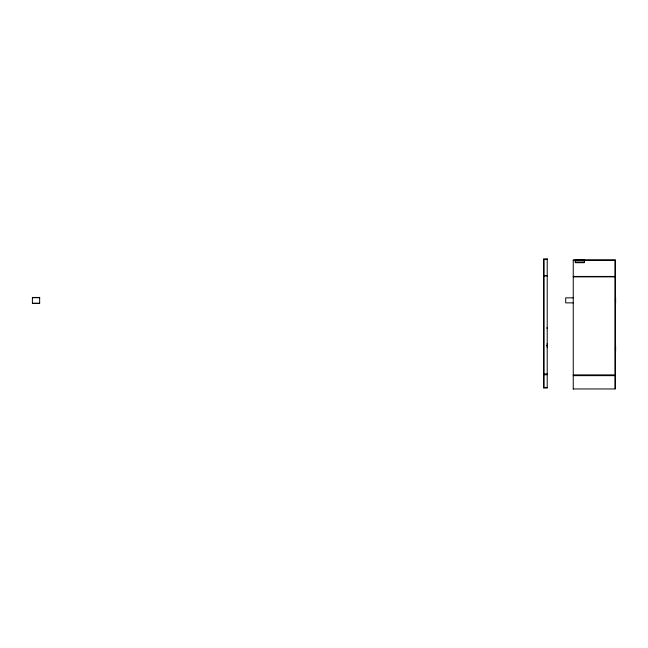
<?xml version="1.0" encoding="UTF-8"?>
<svg xmlns="http://www.w3.org/2000/svg" width="648" height="648" viewBox="0 0 648 648"><rect width="100%" height="100%" fill="white"/><g stroke="black" fill="none" stroke-linecap="round" stroke-linejoin="round"><path stroke-width="0.97" d="M547.212 347.725L547.212 343.545M547.212 259.484L544.118 259.484L544.118 387.48L547.212 387.439M573.245 260.415L614.912 260.415L614.912 374.892L573.245 374.892M575.262 260.561L584.35 260.561M575.262 262.051L584.326 262.051M544.118 275.513L547.212 275.513M543.51 275.959L547.212 275.959M573.245 276.429L614.912 276.429M573.245 276.874L615.511 276.874M32.4 297.724L39.65 297.724M573.245 297.853L565.696 297.853L565.696 302.875L573.245 302.883M32.4 303.191L39.65 303.191M546.629 328.018L547.212 328.018M546.629 345.619L547.212 345.619M544.118 373.969L547.212 373.969M543.51 374.722L547.212 374.722M573.245 375.646L615.511 375.646M573.245 388.962L615.511 388.962L615.511 259.808L573.245 259.808L573.245 389.116M615.6 297.392L615.6 303.377M615.6 345.7L615.6 351.653M615.389 299.498L615.389 301.304M615.389 347.806L615.389 349.588M614.912 375.646L614.912 388.363M547.212 258.884L543.51 258.884L543.51 388.047L547.212 388.047L547.212 258.884M584.35 259.953L575.262 259.953L575.262 262.691L584.326 262.691L584.35 259.953M39.65 297.44L32.4 297.44L32.4 303.475L39.65 303.475L39.65 297.448"/></g></svg>
